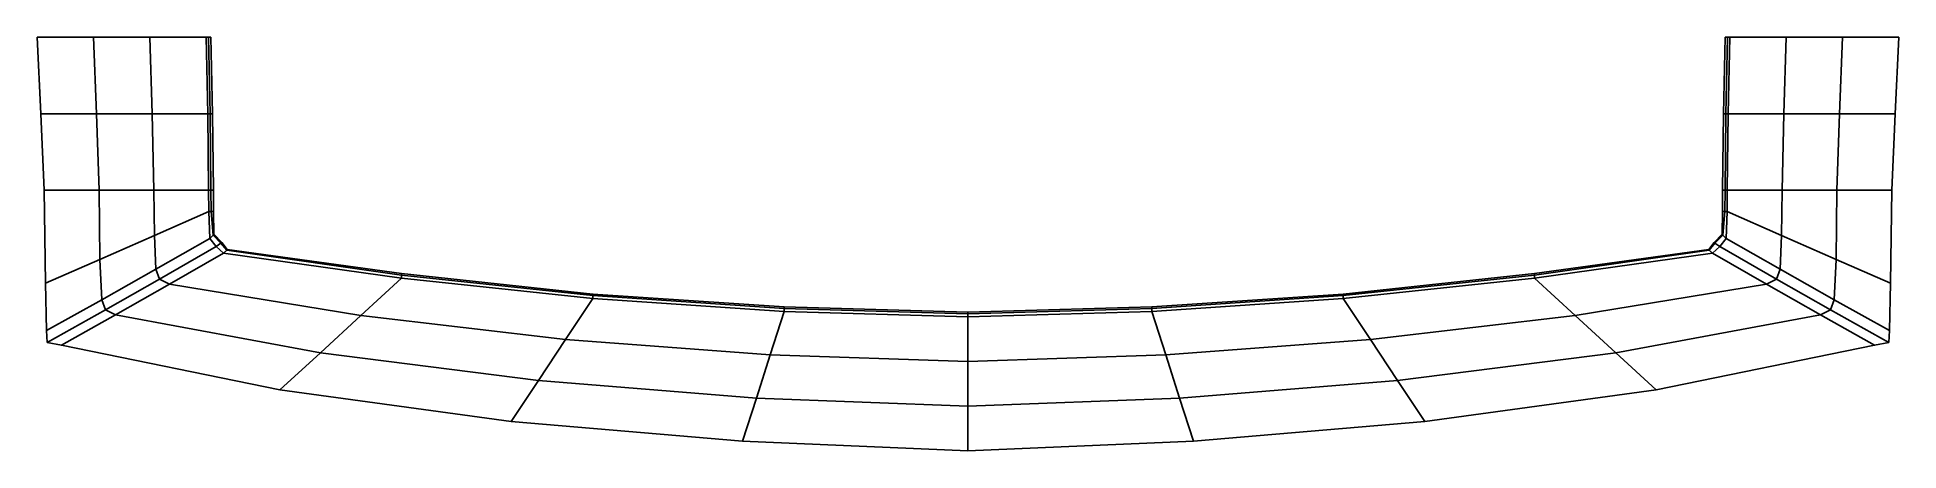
# Model space of a CAD drawing. Extents: x -70 to 70, y -31 to 0.
import ezdxf

# ---------------------------------------------------------------- set-up
doc = ezdxf.new("R2010")
doc.units = 0
doc.layers.add('METAL', color=190, linetype='CONTINUOUS')

msp = doc.modelspace()

# ---------------------------------------------------------------- meshes
at = {"layer": 'METAL'}
mesh = msp.add_polyface(dxfattribs=at)
corners = [(-69.47, -11.52, -2.2), (-69.47, -11.52, -0.18), (-69.74, -5.76, -0.18), (-69.74, -5.76, -2.47), (-61.34, -5.76, -4.76), (-57.15, -5.76, -4.76), (-57.09, -11.52, -4.22), (-61.21, -11.52, -4.22), (-57.07, -13.12, -4.09), (-61.17, -14.92, -3.68), (-65.54, -5.76, -4.76), (-69.74, -5.76, -4.76), (-70, 0, -5), (-65.76, 0, -5), (-65.34, -11.52, -4.22), (-69.47, -11.52, -4.22), (-65.28, -16.72, -3.26), (-69.38, -18.52, -2.84), (-61.52, 0, -5), (-57.28, 0, -5), (-69.74, -5.76, -4.76), (-69.47, -11.52, -4.22), (-70, 0, -2.59), (-70, 0, -5), (-70, 0, -0.18), (-65.76, 0, -5), (-70, 0, -5), (-70, 0, -2.59), (-65.76, 0, -2.59), (-70, 0, -0.18), (-65.76, 0, -0.18), (-61.52, 0, -5), (-61.52, 0, -2.59), (-61.52, 0, -0.18), (-57.28, 0, -5), (-57.1, 0, -2.59), (-56.93, 0, -0.18), (-69.47, -11.52, 1.84), (-69.74, -5.76, 2.11), (-61.34, -5.76, 4.39), (-61.21, -11.52, 3.86), (-57.09, -11.52, 3.86), (-57.15, -5.76, 4.39), (-61.17, -14.92, 3.31), (-57.07, -13.12, 3.73), (-65.54, -5.76, 4.39), (-65.76, 0, 4.64), (-70, 0, 4.64), (-69.74, -5.76, 4.39), (-65.34, -11.52, 3.86), (-69.47, -11.52, 3.86), (-65.28, -16.72, 2.9), (-69.38, -18.52, 2.48), (-61.52, 0, 4.64), (-57.28, 0, 4.64), (-69.47, -11.52, 3.86), (-69.74, -5.76, 4.39), (-70, 0, 2.23), (-70, 0, 4.64), (-65.76, 0, 4.64), (-65.76, 0, 2.23), (-70, 0, 2.23), (-70, 0, 4.64), (-61.52, 0, 4.64), (-61.52, 0, 2.23), (-57.28, 0, 4.64), (-57.1, 0, 2.23)]
mesh.append_faces([[corners[k] for k in face] for face in [(0, 1, 2, 3), (4, 5, 6, 7), (7, 6, 8, 9), (10, 11, 12, 13), (10, 4, 7, 14), (11, 10, 14, 15), (14, 7, 9, 16), (15, 14, 16, 17), (4, 10, 13, 18), (5, 4, 18, 19), (3, 20, 21, 0), (22, 23, 20, 3), (24, 22, 3, 2), (25, 26, 27, 28), (28, 27, 29, 30), (31, 25, 28, 32), (32, 28, 30, 33), (34, 31, 32, 35), (35, 32, 33, 36), (37, 38, 2, 1), (39, 40, 41, 42), (40, 43, 44, 41), (45, 46, 47, 48), (45, 49, 40, 39), (48, 50, 49, 45), (49, 51, 43, 40), (50, 52, 51, 49), (39, 53, 46, 45), (42, 54, 53, 39), (38, 37, 55, 56), (57, 38, 56, 58), (24, 2, 38, 57), (59, 60, 61, 62), (60, 30, 29, 61), (63, 64, 60, 59), (64, 33, 30, 60), (65, 66, 64, 63), (66, 36, 33, 64)]])
mesh = msp.add_polyface(dxfattribs=at)
corners = [(-56.93, 0, -0.18), (-56.8, -5.76, -0.18), (-56.97, -5.76, -2.47), (-57.1, 0, -2.59), (-34.29, -28.93, -0.18), (-51.72, -26.55, -0.18), (-51.72, -26.55, -0.91), (-34.29, -28.93, -0.91), (-55.68, -15.98, -0.18), (-42.55, -17.79, -0.18), (-42.55, -17.9, -1.7), (-55.71, -16.02, -1.73), (-48.67, -23.75, -2.32), (-51.72, -26.55, -1.65), (-68.18, -23.19, -1.65), (-64.11, -20.91, -2.2), (-45.61, -20.94, -2.84), (-48.67, -23.75, -2.32), (-64.11, -20.91, -2.2), (-60.04, -18.58, -2.75), (-42.55, -18.14, -3.21), (-45.61, -20.94, -2.84), (-60.04, -18.58, -2.75), (-55.97, -16.25, -3.29), (-57.09, -11.52, -4.22), (-57.15, -5.76, -4.76), (-56.91, -11.52, -2.2), (-56.73, -11.52, -0.18), (-57, -15.14, -3.55), (-57.07, -13.12, -4.09), (-56.89, -13.12, -2.14), (-56.74, -14.91, -1.87), (-56.72, -13.12, -0.18), (-56.7, -14.82, -0.18), (-57.28, 0, -5), (-51.72, -26.55, -1.65), (-34.29, -28.93, -1.65), (-42.55, -18.14, -3.21), (-55.97, -16.25, -3.29), (-55.71, -16.02, -1.73), (-42.55, -17.9, -1.7), (-56.52, -15.76, -3.36), (-57, -15.14, -3.55), (-56.74, -14.91, -1.87), (-56.16, -15.49, -1.77), (-56.16, -15.49, -1.77), (-56.74, -14.91, -1.87), (-56.7, -14.82, -0.18), (-56.1, -15.45, -0.18), (-55.97, -16.25, -3.29), (-56.52, -15.76, -3.36), (-56.16, -15.49, -1.77), (-55.71, -16.02, -1.73), (-55.71, -16.02, -1.73), (-56.16, -15.49, -1.77), (-56.1, -15.45, -0.18), (-55.68, -15.98, -0.18), (-57.1, 0, 2.23), (-56.97, -5.76, 2.11), (-34.29, -28.93, 0.55), (-51.72, -26.55, 0.55), (-55.68, -15.98, -0.18), (-55.71, -16.02, 1.37), (-42.55, -17.9, 1.34), (-42.55, -17.79, -0.18), (-48.67, -23.75, 1.95), (-64.11, -20.91, 1.84), (-68.18, -23.19, 1.28), (-51.72, -26.55, 1.28), (-45.61, -20.94, 2.48), (-60.04, -18.58, 2.39), (-64.11, -20.91, 1.84), (-48.67, -23.75, 1.95), (-42.55, -18.14, 2.85), (-55.97, -16.25, 2.93), (-60.04, -18.58, 2.39), (-45.61, -20.94, 2.48), (-57.09, -11.52, 3.86), (-56.91, -11.52, 1.84), (-57.15, -5.76, 4.39), (-57, -15.14, 3.19), (-56.74, -14.91, 1.5), (-56.89, -13.12, 1.78), (-57.07, -13.12, 3.73), (-57.28, 0, 4.64), (-51.72, -26.55, 1.28), (-34.29, -28.93, 1.28), (-42.55, -18.14, 2.85), (-42.55, -17.9, 1.34), (-55.71, -16.02, 1.37), (-55.97, -16.25, 2.93), (-56.52, -15.76, 3), (-56.16, -15.49, 1.41), (-56.74, -14.91, 1.5), (-57, -15.14, 3.19), (-56.16, -15.49, 1.41), (-56.1, -15.45, -0.18), (-56.7, -14.82, -0.18), (-56.74, -14.91, 1.5), (-55.97, -16.25, 2.93), (-55.71, -16.02, 1.37), (-56.16, -15.49, 1.41), (-56.52, -15.76, 3), (-55.71, -16.02, 1.37), (-55.68, -15.98, -0.18), (-56.1, -15.45, -0.18), (-56.16, -15.49, 1.41)]
mesh.append_faces([[corners[k] for k in face] for face in [(0, 1, 2, 3), (4, 5, 6, 7), (8, 9, 10, 11), (12, 13, 14, 15), (16, 17, 18, 19), (20, 21, 22, 23), (24, 25, 2, 26), (26, 2, 1, 27), (28, 29, 30, 31), (31, 30, 32, 33), (29, 24, 26, 30), (30, 26, 27, 32), (25, 34, 3, 2), (35, 36, 7, 6), (37, 38, 39, 40), (41, 42, 43, 44), (45, 46, 47, 48), (49, 50, 51, 52), (53, 54, 55, 56), (0, 57, 58, 1), (4, 59, 60, 5), (61, 62, 63, 64), (65, 66, 67, 68), (69, 70, 71, 72), (73, 74, 75, 76), (77, 78, 58, 79), (78, 27, 1, 58), (80, 81, 82, 83), (81, 33, 32, 82), (83, 82, 78, 77), (82, 32, 27, 78), (79, 58, 57, 84), (85, 60, 59, 86), (87, 88, 89, 90), (91, 92, 93, 94), (95, 96, 97, 98), (99, 100, 101, 102), (103, 104, 105, 106)]])
mesh = msp.add_polyface(dxfattribs=at)
corners = [(57.18, 0, -0.18), (57.35, 0, -2.59), (57.22, -5.76, -2.47), (57.05, -5.76, -0.18), (34.54, -28.93, -0.18), (34.54, -28.93, -0.91), (51.97, -26.55, -0.91), (51.97, -26.55, -0.18), (55.93, -15.98, -0.18), (55.96, -16.02, -1.73), (42.8, -17.9, -1.7), (42.8, -17.79, -0.18), (48.92, -23.75, -2.32), (64.36, -20.91, -2.2), (68.43, -23.19, -1.65), (51.97, -26.55, -1.65), (45.86, -20.94, -2.84), (60.29, -18.58, -2.75), (64.36, -20.91, -2.2), (48.92, -23.75, -2.32), (42.8, -18.14, -3.21), (56.22, -16.25, -3.29), (60.29, -18.58, -2.75), (45.86, -20.94, -2.84), (57.33, -11.52, -4.22), (57.16, -11.52, -2.2), (57.4, -5.76, -4.76), (56.98, -11.52, -0.18), (57.25, -15.14, -3.55), (56.99, -14.91, -1.87), (57.14, -13.12, -2.14), (57.32, -13.12, -4.09), (56.95, -14.82, -0.18), (56.97, -13.12, -0.18), (57.53, 0, -5), (51.97, -26.55, -1.65), (34.54, -28.93, -1.65), (42.8, -18.14, -3.21), (42.8, -17.9, -1.7), (55.96, -16.02, -1.73), (56.22, -16.25, -3.29), (56.77, -15.76, -3.36), (56.4, -15.49, -1.77), (56.99, -14.91, -1.87), (57.25, -15.14, -3.55), (56.4, -15.49, -1.77), (56.35, -15.45, -0.18), (56.95, -14.82, -0.18), (56.99, -14.91, -1.87), (56.22, -16.25, -3.29), (55.96, -16.02, -1.73), (56.4, -15.49, -1.77), (56.77, -15.76, -3.36), (55.96, -16.02, -1.73), (55.93, -15.98, -0.18), (56.35, -15.45, -0.18), (56.4, -15.49, -1.77), (57.22, -5.76, 2.11), (57.35, 0, 2.23), (51.97, -26.55, 0.55), (34.54, -28.93, 0.55), (55.93, -15.98, -0.18), (42.8, -17.79, -0.18), (42.8, -17.9, 1.34), (55.96, -16.02, 1.37), (48.92, -23.75, 1.95), (51.97, -26.55, 1.28), (68.43, -23.19, 1.28), (64.36, -20.91, 1.84), (45.86, -20.94, 2.48), (48.92, -23.75, 1.95), (64.36, -20.91, 1.84), (60.29, -18.58, 2.39), (42.8, -18.14, 2.85), (45.86, -20.94, 2.48), (60.29, -18.58, 2.39), (56.22, -16.25, 2.93), (57.33, -11.52, 3.86), (57.4, -5.76, 4.39), (57.16, -11.52, 1.84), (57.25, -15.14, 3.19), (57.32, -13.12, 3.73), (57.14, -13.12, 1.78), (56.99, -14.91, 1.5), (57.53, 0, 4.64), (51.97, -26.55, 1.28), (34.54, -28.93, 1.28), (42.8, -18.14, 2.85), (56.22, -16.25, 2.93), (55.96, -16.02, 1.37), (42.8, -17.9, 1.34), (56.77, -15.76, 3), (57.25, -15.14, 3.19), (56.99, -14.91, 1.5), (56.4, -15.49, 1.41), (56.4, -15.49, 1.41), (56.99, -14.91, 1.5), (56.95, -14.82, -0.18), (56.35, -15.45, -0.18), (56.22, -16.25, 2.93), (56.77, -15.76, 3), (56.4, -15.49, 1.41), (55.96, -16.02, 1.37), (55.96, -16.02, 1.37), (56.4, -15.49, 1.41), (56.35, -15.45, -0.18), (55.93, -15.98, -0.18)]
mesh.append_faces([[corners[k] for k in face] for face in [(0, 1, 2, 3), (4, 5, 6, 7), (8, 9, 10, 11), (12, 13, 14, 15), (16, 17, 18, 19), (20, 21, 22, 23), (24, 25, 2, 26), (25, 27, 3, 2), (28, 29, 30, 31), (29, 32, 33, 30), (31, 30, 25, 24), (30, 33, 27, 25), (26, 2, 1, 34), (35, 6, 5, 36), (37, 38, 39, 40), (41, 42, 43, 44), (45, 46, 47, 48), (49, 50, 51, 52), (53, 54, 55, 56), (0, 3, 57, 58), (4, 7, 59, 60), (61, 62, 63, 64), (65, 66, 67, 68), (69, 70, 71, 72), (73, 74, 75, 76), (77, 78, 57, 79), (79, 57, 3, 27), (80, 81, 82, 83), (83, 82, 33, 32), (81, 77, 79, 82), (82, 79, 27, 33), (78, 84, 58, 57), (85, 86, 60, 59), (87, 88, 89, 90), (91, 92, 93, 94), (95, 96, 97, 98), (99, 100, 101, 102), (103, 104, 105, 106)]])
mesh = msp.add_polyface(dxfattribs=at)
corners = [(69.72, -11.52, -2.2), (69.98, -5.76, -2.47), (69.98, -5.76, -0.18), (69.72, -11.52, -0.18), (61.59, -5.76, -4.76), (61.46, -11.52, -4.22), (57.33, -11.52, -4.22), (57.4, -5.76, -4.76), (61.42, -14.92, -3.68), (57.32, -13.12, -4.09), (65.79, -5.76, -4.76), (66.01, 0, -5), (70.25, 0, -5), (69.98, -5.76, -4.76), (65.59, -11.52, -4.22), (69.72, -11.52, -4.22), (65.53, -16.72, -3.26), (69.63, -18.52, -2.84), (61.77, 0, -5), (57.53, 0, -5), (69.72, -11.52, -4.22), (69.98, -5.76, -4.76), (70.25, 0, -2.59), (70.25, 0, -5), (70.25, 0, -0.18), (66.01, 0, -5), (66.01, 0, -2.59), (70.25, 0, -2.59), (70.25, 0, -5), (66.01, 0, -0.18), (70.25, 0, -0.18), (61.77, 0, -5), (61.77, 0, -2.59), (61.77, 0, -0.18), (57.53, 0, -5), (57.35, 0, -2.59), (57.18, 0, -0.18), (69.72, -11.52, 1.84), (69.98, -5.76, 2.11), (61.59, -5.76, 4.39), (57.4, -5.76, 4.39), (57.33, -11.52, 3.86), (61.46, -11.52, 3.86), (57.32, -13.12, 3.73), (61.42, -14.92, 3.31), (65.79, -5.76, 4.39), (69.98, -5.76, 4.39), (70.25, 0, 4.64), (66.01, 0, 4.64), (65.59, -11.52, 3.86), (69.72, -11.52, 3.86), (65.53, -16.72, 2.9), (69.63, -18.52, 2.48), (61.77, 0, 4.64), (57.53, 0, 4.64), (69.98, -5.76, 4.39), (69.72, -11.52, 3.86), (70.25, 0, 2.23), (70.25, 0, 4.64), (66.01, 0, 4.64), (70.25, 0, 4.64), (70.25, 0, 2.23), (66.01, 0, 2.23), (61.77, 0, 4.64), (61.77, 0, 2.23), (57.53, 0, 4.64), (57.35, 0, 2.23)]
mesh.append_faces([[corners[k] for k in face] for face in [(0, 1, 2, 3), (4, 5, 6, 7), (5, 8, 9, 6), (10, 11, 12, 13), (10, 14, 5, 4), (13, 15, 14, 10), (14, 16, 8, 5), (15, 17, 16, 14), (4, 18, 11, 10), (7, 19, 18, 4), (1, 0, 20, 21), (22, 1, 21, 23), (24, 2, 1, 22), (25, 26, 27, 28), (26, 29, 30, 27), (31, 32, 26, 25), (32, 33, 29, 26), (34, 35, 32, 31), (35, 36, 33, 32), (37, 3, 2, 38), (39, 40, 41, 42), (42, 41, 43, 44), (45, 46, 47, 48), (45, 39, 42, 49), (46, 45, 49, 50), (49, 42, 44, 51), (50, 49, 51, 52), (39, 45, 48, 53), (40, 39, 53, 54), (38, 55, 56, 37), (57, 58, 55, 38), (24, 57, 38, 2), (59, 60, 61, 62), (62, 61, 30, 29), (63, 59, 62, 64), (64, 62, 29, 33), (65, 63, 64, 66), (66, 64, 33, 36)]])
mesh = msp.add_polyface(dxfattribs=at)
corners = [(-69.3, -22.07, -1.04), (-69.3, -22.07, -0.18), (-69.38, -18.52, -0.18), (-69.38, -18.52, -1.51), (-69.47, -11.52, -0.18), (-69.47, -11.52, -2.2), (-61.17, -14.92, -3.68), (-57.07, -13.12, -4.09), (-57, -15.14, -3.55), (-61.07, -17.45, -3), (-65.28, -16.72, -3.26), (-65.14, -19.76, -2.45), (-69.38, -18.52, -2.84), (-69.3, -22.07, -1.9), (-69.25, -22.98, -0.95), (-69.25, -22.98, -0.18), (-69.3, -22.07, -0.18), (-69.3, -22.07, -1.04), (-60.79, -18.22, -2.81), (-61.07, -17.45, -3), (-57, -15.14, -3.55), (-56.52, -15.76, -3.36), (-64.86, -20.53, -2.26), (-64.11, -20.91, -2.2), (-68.18, -23.19, -1.65), (-69.25, -22.98, -1.71), (-64.86, -20.53, -2.26), (-65.14, -19.76, -2.45), (-61.07, -17.45, -3), (-60.79, -18.22, -2.81), (-68.18, -23.19, -0.91), (-68.18, -23.19, -0.18), (-69.25, -22.98, -0.18), (-69.25, -22.98, -0.95), (-60.04, -18.58, -2.75), (-60.79, -18.22, -2.81), (-56.52, -15.76, -3.36), (-55.97, -16.25, -3.29), (-65.14, -19.76, -2.45), (-64.86, -20.53, -2.26), (-69.25, -22.98, -1.71), (-69.3, -22.07, -1.9), (-64.11, -20.91, -2.2), (-64.86, -20.53, -2.26), (-60.79, -18.22, -2.81), (-60.04, -18.58, -2.75), (-69.38, -18.52, -2.84), (-69.3, -22.07, -1.9), (-69.47, -11.52, -4.22), (-68.18, -23.19, -1.65), (-51.72, -26.55, -1.65), (-51.72, -26.55, -0.91), (-68.18, -23.19, -0.91), (-51.72, -26.55, -0.18), (-68.18, -23.19, -0.18), (-69.3, -22.07, -1.04), (-69.3, -22.07, -1.9), (-69.25, -22.98, -1.71), (-69.25, -22.98, -0.95), (-69.25, -22.98, -1.71), (-68.18, -23.19, -1.65), (-69.3, -22.07, 0.68), (-69.38, -18.52, 1.15), (-69.47, -11.52, 1.84), (-61.17, -14.92, 3.31), (-61.07, -17.45, 2.64), (-57, -15.14, 3.19), (-57.07, -13.12, 3.73), (-65.28, -16.72, 2.9), (-65.14, -19.76, 2.09), (-69.38, -18.52, 2.48), (-69.3, -22.07, 1.54), (-69.25, -22.98, 0.58), (-69.3, -22.07, 0.68), (-69.3, -22.07, -0.18), (-69.25, -22.98, -0.18), (-60.79, -18.22, 2.45), (-56.52, -15.76, 3), (-57, -15.14, 3.19), (-61.07, -17.45, 2.64), (-64.86, -20.53, 1.9), (-69.25, -22.98, 1.35), (-68.18, -23.19, 1.28), (-64.11, -20.91, 1.84), (-64.86, -20.53, 1.9), (-60.79, -18.22, 2.45), (-61.07, -17.45, 2.64), (-65.14, -19.76, 2.09), (-68.18, -23.19, 0.55), (-69.25, -22.98, 0.58), (-69.25, -22.98, -0.18), (-68.18, -23.19, -0.18), (-60.04, -18.58, 2.39), (-55.97, -16.25, 2.93), (-56.52, -15.76, 3), (-60.79, -18.22, 2.45), (-65.14, -19.76, 2.09), (-69.3, -22.07, 1.54), (-69.25, -22.98, 1.35), (-64.86, -20.53, 1.9), (-64.11, -20.91, 1.84), (-60.04, -18.58, 2.39), (-60.79, -18.22, 2.45), (-64.86, -20.53, 1.9), (-69.3, -22.07, 1.54), (-69.38, -18.52, 2.48), (-69.47, -11.52, 3.86), (-68.18, -23.19, 1.28), (-68.18, -23.19, 0.55), (-51.72, -26.55, 0.55), (-51.72, -26.55, 1.28), (-69.3, -22.07, 0.68), (-69.25, -22.98, 0.58), (-69.25, -22.98, 1.35), (-69.3, -22.07, 1.54), (-68.18, -23.19, 1.28), (-69.25, -22.98, 1.35)]
mesh.append_faces([[corners[k] for k in face] for face in [(0, 1, 2, 3), (3, 2, 4, 5), (6, 7, 8, 9), (10, 6, 9, 11), (12, 10, 11, 13), (14, 15, 16, 17), (18, 19, 20, 21), (22, 23, 24, 25), (26, 27, 28, 29), (30, 31, 32, 33), (34, 35, 36, 37), (38, 39, 40, 41), (42, 43, 44, 45), (3, 46, 47, 0), (5, 48, 46, 3), (49, 50, 51, 52), (52, 51, 53, 54), (55, 56, 57, 58), (33, 59, 60, 30), (61, 62, 2, 1), (62, 63, 4, 2), (64, 65, 66, 67), (68, 69, 65, 64), (70, 71, 69, 68), (72, 73, 74, 75), (76, 77, 78, 79), (80, 81, 82, 83), (84, 85, 86, 87), (88, 89, 90, 91), (92, 93, 94, 95), (96, 97, 98, 99), (100, 101, 102, 103), (62, 61, 104, 105), (63, 62, 105, 106), (107, 108, 109, 110), (108, 54, 53, 109), (111, 112, 113, 114), (89, 88, 115, 116)]])
mesh = msp.add_polyface(dxfattribs=at)
corners = [(69.55, -22.07, -1.04), (69.63, -18.52, -1.51), (69.63, -18.52, -0.18), (69.55, -22.07, -0.18), (69.72, -11.52, -2.2), (69.72, -11.52, -0.18), (61.42, -14.92, -3.68), (61.32, -17.45, -3), (57.25, -15.14, -3.55), (57.32, -13.12, -4.09), (65.53, -16.72, -3.26), (65.39, -19.76, -2.45), (69.63, -18.52, -2.84), (69.55, -22.07, -1.9), (69.5, -22.98, -0.95), (69.55, -22.07, -1.04), (69.55, -22.07, -0.18), (69.5, -22.98, -0.18), (61.04, -18.22, -2.81), (56.77, -15.76, -3.36), (57.25, -15.14, -3.55), (61.32, -17.45, -3), (65.11, -20.53, -2.26), (69.5, -22.98, -1.71), (68.43, -23.19, -1.65), (64.36, -20.91, -2.2), (65.11, -20.53, -2.26), (61.04, -18.22, -2.81), (61.32, -17.45, -3), (65.39, -19.76, -2.45), (68.43, -23.19, -0.91), (69.5, -22.98, -0.95), (69.5, -22.98, -0.18), (68.43, -23.19, -0.18), (60.29, -18.58, -2.75), (56.22, -16.25, -3.29), (56.77, -15.76, -3.36), (61.04, -18.22, -2.81), (65.39, -19.76, -2.45), (69.55, -22.07, -1.9), (69.5, -22.98, -1.71), (65.11, -20.53, -2.26), (64.36, -20.91, -2.2), (60.29, -18.58, -2.75), (61.04, -18.22, -2.81), (65.11, -20.53, -2.26), (69.55, -22.07, -1.9), (69.63, -18.52, -2.84), (69.72, -11.52, -4.22), (68.43, -23.19, -1.65), (68.43, -23.19, -0.91), (51.97, -26.55, -0.91), (51.97, -26.55, -1.65), (68.43, -23.19, -0.18), (51.97, -26.55, -0.18), (69.5, -22.98, -1.71), (69.55, -22.07, -1.9), (68.43, -23.19, -1.65), (69.5, -22.98, -1.71), (69.55, -22.07, 0.68), (69.63, -18.52, 1.15), (69.72, -11.52, 1.84), (61.42, -14.92, 3.31), (57.32, -13.12, 3.73), (57.25, -15.14, 3.19), (61.32, -17.45, 2.64), (65.53, -16.72, 2.9), (65.39, -19.76, 2.09), (69.63, -18.52, 2.48), (69.55, -22.07, 1.54), (69.5, -22.98, 0.58), (69.55, -22.07, 0.68), (61.04, -18.22, 2.45), (61.32, -17.45, 2.64), (57.25, -15.14, 3.19), (56.77, -15.76, 3), (65.11, -20.53, 1.9), (64.36, -20.91, 1.84), (68.43, -23.19, 1.28), (69.5, -22.98, 1.35), (65.11, -20.53, 1.9), (65.39, -19.76, 2.09), (61.32, -17.45, 2.64), (61.04, -18.22, 2.45), (68.43, -23.19, 0.55), (69.5, -22.98, 0.58), (60.29, -18.58, 2.39), (61.04, -18.22, 2.45), (56.77, -15.76, 3), (56.22, -16.25, 2.93), (65.39, -19.76, 2.09), (65.11, -20.53, 1.9), (69.5, -22.98, 1.35), (69.55, -22.07, 1.54), (64.36, -20.91, 1.84), (65.11, -20.53, 1.9), (61.04, -18.22, 2.45), (60.29, -18.58, 2.39), (69.63, -18.52, 2.48), (69.55, -22.07, 1.54), (69.72, -11.52, 3.86), (68.43, -23.19, 1.28), (51.97, -26.55, 1.28), (51.97, -26.55, 0.55), (68.43, -23.19, 0.55), (69.55, -22.07, 1.54), (69.5, -22.98, 1.35), (69.5, -22.98, 1.35), (68.43, -23.19, 1.28)]
mesh.append_faces([[corners[k] for k in face] for face in [(0, 1, 2, 3), (1, 4, 5, 2), (6, 7, 8, 9), (10, 11, 7, 6), (12, 13, 11, 10), (14, 15, 16, 17), (18, 19, 20, 21), (22, 23, 24, 25), (26, 27, 28, 29), (30, 31, 32, 33), (34, 35, 36, 37), (38, 39, 40, 41), (42, 43, 44, 45), (1, 0, 46, 47), (4, 1, 47, 48), (49, 50, 51, 52), (50, 53, 54, 51), (15, 14, 55, 56), (31, 30, 57, 58), (59, 3, 2, 60), (60, 2, 5, 61), (62, 63, 64, 65), (66, 62, 65, 67), (68, 66, 67, 69), (70, 17, 16, 71), (72, 73, 74, 75), (76, 77, 78, 79), (80, 81, 82, 83), (84, 33, 32, 85), (86, 87, 88, 89), (90, 91, 92, 93), (94, 95, 96, 97), (60, 98, 99, 59), (61, 100, 98, 60), (101, 102, 103, 104), (104, 103, 54, 53), (71, 105, 106, 70), (85, 107, 108, 84)]])
mesh = msp.add_polyface(dxfattribs=at)
corners = [(0.12, -31.13, -0.18), (-16.86, -30.42, -0.18), (-16.86, -30.42, -0.91), (0.12, -31.13, -0.91), (-16.86, -30.42, -0.18), (-34.29, -28.93, -0.18), (-34.29, -28.93, -0.91), (-16.86, -30.42, -0.91), (-45.61, -20.94, -2.84), (-42.55, -18.14, -3.21), (-28.14, -19.67, -3.24), (-30.19, -22.76, -2.85), (-30.19, -22.76, -2.85), (-28.14, -19.67, -3.24), (-13.73, -20.64, -3.14), (-14.78, -23.9, -2.79), (-48.67, -23.75, -2.32), (-45.61, -20.94, -2.84), (-30.19, -22.76, -2.85), (-32.24, -25.84, -2.32), (-51.72, -26.55, -1.65), (-48.67, -23.75, -2.32), (-32.24, -25.84, -2.32), (-34.29, -28.93, -1.65), (-16.86, -30.42, -1.65), (-15.82, -27.16, -2.29), (0.12, -27.77, -2.3), (0.12, -31.13, -1.65), (-32.24, -25.84, -2.32), (-30.19, -22.76, -2.85), (-14.78, -23.9, -2.79), (-15.82, -27.16, -2.29), (-34.29, -28.93, -1.65), (-32.24, -25.84, -2.32), (-15.82, -27.16, -2.29), (-16.86, -30.42, -1.65), (-28.14, -19.67, -3.24), (-42.55, -18.14, -3.21), (-42.55, -17.9, -1.7), (-28.14, -19.44, -1.71), (-28.14, -19.44, -1.71), (-42.55, -17.9, -1.7), (-42.55, -17.79, -0.18), (-28.14, -19.33, -0.18), (-16.86, -30.42, -1.65), (0.12, -31.13, -1.65), (-34.29, -28.93, -1.65), (-16.86, -30.42, -1.65), (-13.73, -20.64, -3.14), (-28.14, -19.67, -3.24), (-28.14, -19.44, -1.71), (-13.73, -20.41, -1.66), (-13.73, -20.41, -1.66), (-28.14, -19.44, -1.71), (-28.14, -19.33, -0.18), (-13.73, -20.29, -0.18), (0.12, -24.4, -2.8), (-14.78, -23.9, -2.79), (-13.73, -20.64, -3.14), (0.12, -21.04, -3.16), (0.12, -27.77, -2.3), (-15.82, -27.16, -2.29), (-14.78, -23.9, -2.79), (0.12, -24.4, -2.8), (-13.73, -20.64, -3.14), (-13.73, -20.41, -1.66), (0.12, -20.81, -1.67), (0.12, -21.04, -3.16), (-13.73, -20.41, -1.66), (-13.73, -20.29, -0.18), (0.12, -20.69, -0.18), (0.12, -20.81, -1.67), (0.12, -31.13, 0.55), (-16.86, -30.42, 0.55), (-16.86, -30.42, 0.55), (-34.29, -28.93, 0.55), (-45.61, -20.94, 2.48), (-30.19, -22.76, 2.49), (-28.14, -19.67, 2.87), (-42.55, -18.14, 2.85), (-30.19, -22.76, 2.49), (-14.78, -23.9, 2.43), (-13.73, -20.64, 2.78), (-28.14, -19.67, 2.87), (-48.67, -23.75, 1.95), (-32.24, -25.84, 1.96), (-30.19, -22.76, 2.49), (-45.61, -20.94, 2.48), (-51.72, -26.55, 1.28), (-34.29, -28.93, 1.28), (-32.24, -25.84, 1.96), (-48.67, -23.75, 1.95), (-16.86, -30.42, 1.28), (0.12, -31.13, 1.28), (0.12, -27.77, 1.94), (-15.82, -27.16, 1.93), (-32.24, -25.84, 1.96), (-15.82, -27.16, 1.93), (-14.78, -23.9, 2.43), (-30.19, -22.76, 2.49), (-34.29, -28.93, 1.28), (-16.86, -30.42, 1.28), (-15.82, -27.16, 1.93), (-32.24, -25.84, 1.96), (-28.14, -19.67, 2.87), (-28.14, -19.44, 1.35), (-42.55, -17.9, 1.34), (-42.55, -18.14, 2.85), (-28.14, -19.44, 1.35), (-28.14, -19.33, -0.18), (-42.55, -17.79, -0.18), (-42.55, -17.9, 1.34), (-16.86, -30.42, 1.28), (0.12, -31.13, 1.28), (-34.29, -28.93, 1.28), (-16.86, -30.42, 1.28), (-13.73, -20.64, 2.78), (-13.73, -20.41, 1.3), (-28.14, -19.44, 1.35), (-28.14, -19.67, 2.87), (-13.73, -20.41, 1.3), (-13.73, -20.29, -0.18), (-28.14, -19.33, -0.18), (-28.14, -19.44, 1.35), (0.12, -24.4, 2.44), (0.12, -21.04, 2.8), (-13.73, -20.64, 2.78), (-14.78, -23.9, 2.43), (0.12, -27.77, 1.94), (0.12, -24.4, 2.44), (-14.78, -23.9, 2.43), (-15.82, -27.16, 1.93), (-13.73, -20.64, 2.78), (0.12, -21.04, 2.8), (0.12, -20.81, 1.31), (-13.73, -20.41, 1.3), (-13.73, -20.41, 1.3), (0.12, -20.81, 1.31), (0.12, -20.69, -0.18), (-13.73, -20.29, -0.18)]
mesh.append_faces([[corners[k] for k in face] for face in [(0, 1, 2, 3), (4, 5, 6, 7), (8, 9, 10, 11), (12, 13, 14, 15), (16, 17, 18, 19), (20, 21, 22, 23), (24, 25, 26, 27), (28, 29, 30, 31), (32, 33, 34, 35), (36, 37, 38, 39), (40, 41, 42, 43), (44, 45, 3, 2), (46, 47, 7, 6), (48, 49, 50, 51), (52, 53, 54, 55), (56, 57, 58, 59), (60, 61, 62, 63), (64, 65, 66, 67), (68, 69, 70, 71), (0, 72, 73, 1), (4, 74, 75, 5), (76, 77, 78, 79), (80, 81, 82, 83), (84, 85, 86, 87), (88, 89, 90, 91), (92, 93, 94, 95), (96, 97, 98, 99), (100, 101, 102, 103), (104, 105, 106, 107), (108, 109, 110, 111), (112, 73, 72, 113), (114, 75, 74, 115), (116, 117, 118, 119), (120, 121, 122, 123), (124, 125, 126, 127), (128, 129, 130, 131), (132, 133, 134, 135), (136, 137, 138, 139)]])
mesh = msp.add_polyface(dxfattribs=at)
corners = [(0.12, -31.13, -0.18), (0.12, -31.13, -0.91), (17.11, -30.42, -0.91), (17.11, -30.42, -0.18), (17.11, -30.42, -0.18), (17.11, -30.42, -0.91), (34.54, -28.93, -0.91), (34.54, -28.93, -0.18), (45.86, -20.94, -2.84), (30.44, -22.76, -2.85), (28.39, -19.67, -3.24), (42.8, -18.14, -3.21), (30.44, -22.76, -2.85), (15.02, -23.9, -2.79), (13.98, -20.64, -3.14), (28.39, -19.67, -3.24), (48.92, -23.75, -2.32), (32.49, -25.84, -2.32), (30.44, -22.76, -2.85), (45.86, -20.94, -2.84), (51.97, -26.55, -1.65), (34.54, -28.93, -1.65), (32.49, -25.84, -2.32), (48.92, -23.75, -2.32), (17.11, -30.42, -1.65), (0.12, -31.13, -1.65), (0.12, -27.77, -2.3), (16.07, -27.16, -2.29), (32.49, -25.84, -2.32), (16.07, -27.16, -2.29), (15.02, -23.9, -2.79), (30.44, -22.76, -2.85), (34.54, -28.93, -1.65), (17.11, -30.42, -1.65), (16.07, -27.16, -2.29), (32.49, -25.84, -2.32), (28.39, -19.67, -3.24), (28.39, -19.44, -1.71), (42.8, -17.9, -1.7), (42.8, -18.14, -3.21), (28.39, -19.44, -1.71), (28.39, -19.33, -0.18), (42.8, -17.79, -0.18), (42.8, -17.9, -1.7), (17.11, -30.42, -1.65), (0.12, -31.13, -1.65), (34.54, -28.93, -1.65), (17.11, -30.42, -1.65), (13.98, -20.64, -3.14), (13.98, -20.41, -1.66), (28.39, -19.44, -1.71), (28.39, -19.67, -3.24), (13.98, -20.41, -1.66), (13.98, -20.29, -0.18), (28.39, -19.33, -0.18), (28.39, -19.44, -1.71), (0.12, -24.4, -2.8), (0.12, -21.04, -3.16), (13.98, -20.64, -3.14), (15.02, -23.9, -2.79), (15.02, -23.9, -2.79), (16.07, -27.16, -2.29), (0.12, -27.77, -2.3), (0.12, -24.4, -2.8), (13.98, -20.64, -3.14), (0.12, -21.04, -3.16), (0.12, -20.81, -1.67), (13.98, -20.41, -1.66), (13.98, -20.41, -1.66), (0.12, -20.81, -1.67), (0.12, -20.69, -0.18), (13.98, -20.29, -0.18), (17.11, -30.42, 0.55), (0.12, -31.13, 0.55), (34.54, -28.93, 0.55), (17.11, -30.42, 0.55), (45.86, -20.94, 2.48), (42.8, -18.14, 2.85), (28.39, -19.67, 2.87), (30.44, -22.76, 2.49), (30.44, -22.76, 2.49), (28.39, -19.67, 2.87), (13.98, -20.64, 2.78), (15.02, -23.9, 2.43), (48.92, -23.75, 1.95), (45.86, -20.94, 2.48), (30.44, -22.76, 2.49), (32.49, -25.84, 1.96), (51.97, -26.55, 1.28), (48.92, -23.75, 1.95), (32.49, -25.84, 1.96), (34.54, -28.93, 1.28), (17.11, -30.42, 1.28), (16.07, -27.16, 1.93), (0.12, -27.77, 1.94), (0.12, -31.13, 1.28), (32.49, -25.84, 1.96), (30.44, -22.76, 2.49), (15.02, -23.9, 2.43), (16.07, -27.16, 1.93), (34.54, -28.93, 1.28), (32.49, -25.84, 1.96), (16.07, -27.16, 1.93), (17.11, -30.42, 1.28), (28.39, -19.67, 2.87), (42.8, -18.14, 2.85), (42.8, -17.9, 1.34), (28.39, -19.44, 1.35), (28.39, -19.44, 1.35), (42.8, -17.9, 1.34), (42.8, -17.79, -0.18), (28.39, -19.33, -0.18), (17.11, -30.42, 1.28), (0.12, -31.13, 1.28), (34.54, -28.93, 1.28), (17.11, -30.42, 1.28), (13.98, -20.64, 2.78), (28.39, -19.67, 2.87), (28.39, -19.44, 1.35), (13.98, -20.41, 1.3), (13.98, -20.41, 1.3), (28.39, -19.44, 1.35), (28.39, -19.33, -0.18), (13.98, -20.29, -0.18), (0.12, -24.4, 2.44), (15.02, -23.9, 2.43), (13.98, -20.64, 2.78), (0.12, -21.04, 2.8), (15.02, -23.9, 2.43), (0.12, -24.4, 2.44), (0.12, -27.77, 1.94), (16.07, -27.16, 1.93), (13.98, -20.64, 2.78), (13.98, -20.41, 1.3), (0.12, -20.81, 1.31), (0.12, -21.04, 2.8), (13.98, -20.41, 1.3), (13.98, -20.29, -0.18), (0.12, -20.69, -0.18), (0.12, -20.81, 1.31)]
mesh.append_faces([[corners[k] for k in face] for face in [(0, 1, 2, 3), (4, 5, 6, 7), (8, 9, 10, 11), (12, 13, 14, 15), (16, 17, 18, 19), (20, 21, 22, 23), (24, 25, 26, 27), (28, 29, 30, 31), (32, 33, 34, 35), (36, 37, 38, 39), (40, 41, 42, 43), (44, 2, 1, 45), (46, 6, 5, 47), (48, 49, 50, 51), (52, 53, 54, 55), (56, 57, 58, 59), (60, 61, 62, 63), (64, 65, 66, 67), (68, 69, 70, 71), (0, 3, 72, 73), (4, 7, 74, 75), (76, 77, 78, 79), (80, 81, 82, 83), (84, 85, 86, 87), (88, 89, 90, 91), (92, 93, 94, 95), (96, 97, 98, 99), (100, 101, 102, 103), (104, 105, 106, 107), (108, 109, 110, 111), (112, 113, 73, 72), (114, 115, 75, 74), (116, 117, 118, 119), (120, 121, 122, 123), (124, 125, 126, 127), (128, 129, 130, 131), (132, 133, 134, 135), (136, 137, 138, 139)]])

doc.saveas('drawing.dxf')
